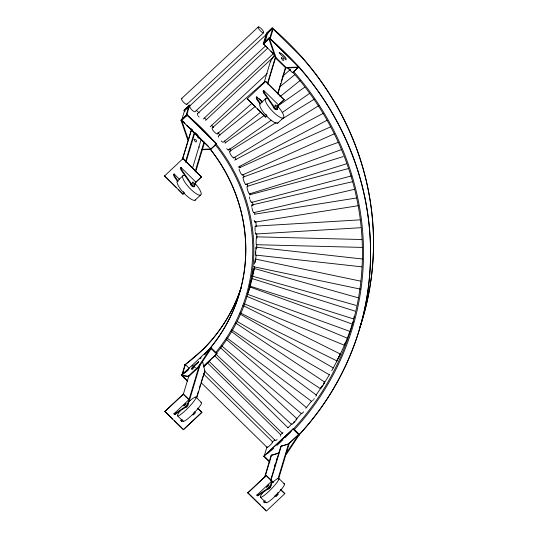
<?xml version="1.0" encoding="UTF-8"?>
<svg xmlns="http://www.w3.org/2000/svg" width="538" height="538" viewBox="0 0 538 538"><rect width="100%" height="100%" fill="white"/><g stroke="black" fill="none" stroke-linecap="round" stroke-linejoin="round"><path stroke-width="0.81" d="M256.135 249L256.128 247.191L255.281 255.019L361.792 266.841M255.389 259.477L255.416 259.06L360.44 281.098M255.839 251.952L255.584 253.748M240.13 312.881L336.835 360.877M336.801 361.072L340.332 354.038L242.914 305.476M255.146 260.822L255.288 260.056M254.259 264.091L255.416 259.06M358.274 297.83L254.151 268.462L252.618 273.97M244.185 303.782L344.051 345.127M349.101 331.105L247.399 294.219M352.525 324.172L250.029 287.003L247.352 294.4M252.033 275.96L254.151 268.462M355.04 311.139L251.892 278.502L249.511 286.008L353.459 318.893L353.775 317.945M181.494 119.873L188.219 139.45L187.755 139.88L181.03 120.304L186.054 115.475L186.518 115.939M184.171 193.135L182.981 194.252L164.507 175.859L176.464 187.594M181.797 119.766L184.447 110.929L188.858 106.813M185.993 115.677L188.999 105.643M177.735 181.649L174.386 176.834A5.252 1.432 47 0 1 173.633 174.655L174.157 174.03L179.49 179.268M173.633 174.655L174.157 174.03M182.288 159.214L191.333 130.176L194.749 132.96L185.913 162.422M182.516 159.544L191.333 130.176L193.532 132.335M201.454 177.002L182.981 158.616L201.454 177.002L195.496 182.564M180.56 168.186L181.084 167.56L195.906 182.113L194.205 186.673A2.629 0.72 47 0 1 192.846 186.276A2.629 0.72 47 0 1 190.876 184.124L181.313 170.364A5.252 1.432 47 0 1 180.56 168.186L181.084 167.56M185.449 161.972L194.292 132.503M182.981 194.252L178.26 189.356M192.49 168.3L201.057 139.725L204.48 142.509L195.644 171.978M195.18 171.521L204.016 142.052M194.413 185.987L195.24 183.236M263.412 43.39L266.424 33.356L272.241 27.922A294.521 279.787 16.7 0 1 360.07 326.835M266.828 115.959L265.637 117.069L247.164 98.683L255.537 106.901M264.171 42.684L267.178 32.65M298.294 435.726A294.521 279.787 16.7 0 0 269.229 37.956L298.852 66.847A294.521 279.787 16.7 0 1 299.471 434.327L298.254 435.464M268.052 33.766L267.117 32.845L272.241 27.922M269.76 38.211L272.652 28.581L267.588 33.302L264.696 42.939L264.232 42.482L269.289 37.754M270.224 38.675L273.116 29.039L272.181 28.124M259.921 103.841L257.05 99.718A5.252 1.432 47 0 1 256.296 97.539L256.814 96.914L262.154 102.153M256.296 97.539L256.814 96.914M197.722 408.14L201.851 412.451L183.377 429.694L164.843 411.503L183.377 394.058L189.954 400.514M264.03 82.865L270.479 61.366L274.716 54.412M284.111 99.826L265.637 81.433L284.111 99.826L278.106 105.428L276.868 109.557A2.629 0.72 47 0 1 275.51 109.16A2.629 0.72 47 0 1 273.539 107.008L263.976 93.249A5.252 1.432 47 0 1 263.223 91.07L263.748 90.445L278.57 104.997L276.868 109.557M263.223 91.07L263.748 90.445M267.44 83.699L275.564 56.618M267.655 84.083L275.759 57.062M187.486 381.16L181.461 375.242L182.469 374.199M240.903 288.314A170.257 161.743 16.7 0 1 203.142 349.37L184.473 365.215A170.257 161.743 16.7 0 0 240.957 288.112M189.221 368.348L185.341 364.542L182.49 374.213M174.043 413.709L188.878 399.714L187.641 403.843A2.629 0.397 -45.5 0 1 186.282 405.632A2.629 0.397 -45.5 0 1 184.319 407.34L174.789 413.809A5.252 0.794 -45.5 0 1 174.043 413.709L174.507 414.166A5.252 0.794 -45.5 0 0 175.254 414.267L184.783 407.797A2.629 0.397 -45.5 0 0 186.747 406.082A2.629 0.397 -45.5 0 0 188.105 404.294L189.342 400.171M174.507 414.166L174.097 413.514M265.637 117.069L266.888 115.764M183.162 394.845L188.885 375.773M277.87 92.906L280.735 83.35M281.213 81.756L285.274 68.218M277.85 94.089L285.712 67.862M180.99 420.528A5.252 0.794 -45.5 0 0 181.736 420.629L182.2 421.086A5.252 0.794 -45.5 0 1 181.454 420.985L181.05 420.333L182.234 419.23M181.454 420.985L181.05 420.333M189.026 399.66L199.517 364.697M189.255 400.904L200.237 364.293M183.377 429.694L201.905 412.249M196.76 396.782L198.428 391.207M199.383 388.026L200.58 384.045M201.057 382.451L204.864 370.87L202.483 361.206M196.74 397.945L204.864 370.87M280.648 489.546L284.831 493.655L266.303 511.1L247.769 492.909L266.303 475.464L273.472 482.505M264.104 456.379L266.888 447.118M264.864 457.125L269.437 461.355M256.962 495.088L271.798 481.093L270.56 485.215A2.629 0.397 -45.5 0 1 269.202 487.011A2.629 0.397 -45.5 0 1 267.238 488.719L257.709 495.189A5.252 0.794 -45.5 0 1 256.962 495.088L257.426 495.538A5.252 0.794 -45.5 0 0 258.173 495.639L267.702 489.17A2.629 0.397 -45.5 0 0 269.666 487.462A2.629 0.397 -45.5 0 0 271.024 485.673L272.262 481.544M257.426 495.538L257.016 494.886M264.454 477.69L271.145 455.39L278.825 452.888L278.361 453.319M264.918 477.26L271.603 454.96M247.769 492.909L266.303 475.464M274.568 465.969L275.046 464.375M276.714 458.82L276.236 460.394L276.7 459.963M263.909 501.907A5.252 0.794 -45.5 0 0 264.656 502.008L265.12 502.465A5.252 0.794 -45.5 0 1 264.373 502.364L263.97 501.712L265.153 500.609M270.728 479.876L280.843 446.338L288.523 443.837L288.987 444.287L278.496 479.257M264.373 502.364L263.97 501.712M270.789 480.945L281.3 445.908M293.822 422.727L294.299 421.153M278.038 478.78L288.523 443.837M284.831 493.655L280.587 489.748M338.214 358.732L338.92 356.378M250.748 282.04L251.892 278.502M354.011 317.205L354.293 316.317M248.697 290.473L250.029 287.003M336.983 360.46L337.245 359.841M344.804 343.715L345.174 342.867M185.428 407.569C185.422 408.658 189.194 404.556 187.567 405.316M344.233 344.959L344.488 344.428M337.218 360.144L340.298 354.226M339.74 354.872L340.332 354.038M211.017 347.649L181.461 375.242L188.152 376.21L198.314 366.728L211.017 347.649L217.036 353.56L203.377 366.526M181.925 375.699L188.616 376.667L198.778 367.178L211.481 348.106M293.479 428.598L263.923 456.197L293.479 428.598L299.498 434.509L286.794 453.588L285.597 454.704M299.034 434.058L286.33 453.13L286.794 453.588M193.021 414.576C192.086 416.52 196.814 411.765 194.978 412.592M268.529 488.679C267.594 490.622 272.322 485.861 270.486 486.695M320.836 387.79L322.282 385.739M323.251 384.374L324.212 383.009M276.196 495.626C274.286 498.349 279.861 493.212 277.897 493.971M193.276 414.247L193.593 413.89M269.101 487.986L269.451 487.616M181.676 98.488L258.334 26.913M186.861 104.372L263.519 32.791A3.941 1.076 47 0 0 260.547 28.01A3.941 1.076 47 0 0 258.711 28.756A3.941 1.076 47 0 0 263.519 32.791M188.946 105.845L183.983 110.472L184.938 111.373L184.043 110.277L189.759 104.937L186.747 114.971A178.246 169.329 16.7 0 1 211.205 138.219M189.8 105.905L266.458 34.324A3.941 1.076 47 0 0 266.27 34.54M181.03 120.304L187.036 114.702L216.686 143.807L210.681 149.416L201.925 149.739M274.703 55.206L263.23 43.558L269.229 37.956L298.879 67.062L292.504 72.684L287.164 67.438M187.036 114.702L187.231 115.28L181.689 120.451L210.768 148.999L216.686 143.807M263.425 44.136L268.966 38.958M265.51 45.932L194.985 111.783A3.941 1.076 47 0 1 191.003 108.891A3.941 1.076 47 0 1 190.163 105.892M197.547 113.673L267.46 48.393M203.344 118.979L273.257 53.699M205.59 120.371L274.279 56.241M298.422 67.492L285.685 67.963L275.49 57.956L275.954 57.526L269.229 37.956M210.163 126.827L267.198 73.572M164.453 176.054L182.981 158.616M247.11 98.878L265.637 81.433M285.685 67.963L286.149 67.532L298.879 67.062M174.386 176.834L174.85 176.403A5.252 1.432 47 0 1 174.097 174.225M181.313 170.364L181.777 169.934A5.252 1.432 47 0 1 181.024 167.755M257.05 99.718L257.514 99.288A5.252 1.432 47 0 1 256.76 97.109M263.976 93.249L264.44 92.818A5.252 1.432 47 0 1 263.687 90.64M292.504 72.684L298.045 67.506M183.25 175.482L177.708 180.654A13.134 3.591 47 0 0 183.976 193.169A13.134 3.591 47 0 0 195.617 199.551M265.913 98.367L260.372 103.538A13.134 3.591 47 0 0 266.633 116.047A13.134 3.591 47 0 0 278.281 122.435M190.876 184.124L191.34 183.693L181.777 169.934M273.539 107.008L274.003 106.571L264.44 92.818M195.449 182.543L201.515 176.807M277.615 105.744L284.172 99.624M194.998 200.264L200.539 195.086M277.655 123.141L283.196 117.97M184.413 365.41L185.361 364.562M191.972 366.317L193.155 365.215M200.022 358.806L201.225 357.676M209.295 350.359L211.104 348.664L216.666 354.125M203.445 366.257L217.036 353.56M164.843 411.503L183.317 394.253L189.894 400.709M288.059 444.267L298.442 434.61M288.395 444.2L298.664 434.617L293.102 429.163M298.294 435.639L299.498 434.509M277.225 494.536L277.581 494.227M212.275 127.883L265.214 81.218M217.312 133.901L251.972 103.35M282.853 76.127L290.412 69.463M188.831 368.786L181.521 375.047L186.498 379.929M254.972 106.679L218.489 135.953A3.941 1.029 51.3 0 0 218.314 136.154M280.379 86.295L294.71 74.802M260.405 112.395L223.27 142.187A3.941 1.029 51.3 0 1 221.205 140.956M279.948 96.712L300.143 80.512M224.965 143L264.097 115.623M278.509 105.535L304.602 87.284M228.677 149.994L271.239 120.216M282.228 112.529L309.686 93.323M229.719 151.117L276.276 122.536M282.006 119.019L314.232 99.241M233.754 157.876L318.98 105.556M234.649 160.116L323.419 113.256M238.267 167.11L327.037 120.25M239.175 167.836L330.312 126.988M242.362 175.045L334.266 133.854M243.23 177.096L338.207 142.375M245.92 184.5L341.684 149.497M247.204 186.356L343.231 156.585M249.538 193.882L346.364 163.861M280.843 446.338L287.258 444.496M271.145 455.39L277.561 453.554M249.397 194.857L348.375 168.569M251.428 202.47L351.22 175.973M251.932 204.958L352.713 181.656M253.728 212.631L354.502 189.329M254.588 214.191L356.223 198.038M255.025 222.1L358.315 205.684M194.272 366.6L192.597 367.945L191.784 369.512L193.458 368.167L194.272 366.6L195.381 367.689M360.056 219.86L255.268 226.148A3.941 0.444 86.6 0 1 255.389 226.236M255.772 234.003L360.561 227.722M202.389 149.308L211.145 148.979M256.586 236.841L361.825 239.524M256.411 244.709L362.491 247.419M256.128 247.191L362.632 259.013M269.477 461.651L264.118 456.224M253.815 266.761L360.473 289.148M252.019 276.041L356.143 305.402M246.444 296.196L347.05 338.059M239.975 314.017L333.378 367.999M237.46 321.657L329.411 374.798M235.671 323.042L324.717 382.128A3.941 0.377 -56.4 0 0 324.582 382.148M231.293 329.586L320.332 388.671M231.017 331.186L316.384 395.121M226.942 337.972L311.636 401.409A3.941 0.444 -53.2 0 0 311.791 401.395M191.797 130.626L194.749 132.96M204.48 142.509L194.689 133.471M226.148 339.283L306.546 407.71M221.656 345.806L301.414 413.688M190.667 128.77L192.51 130.438M220.304 347.481L296.868 418.672M216.148 354.374L291.488 424.421M263.23 43.558L267.379 47.633M270.937 51.13L273.311 53.457M287.541 67.425L290.507 70.337M275.954 57.526L286.149 67.532M270.479 61.366L270.944 61.816M261.455 100.956L259.249 98.79L262.188 101.931M257.332 108.656L265.698 116.874M187.231 115.28L216.31 143.821M182.678 121.037L185.052 123.37M186.834 125.112L192.167 130.351M195.133 133.263L201.064 139.086M204.622 142.577L208.179 146.074M197.466 137.076L198.663 138.259M198.939 146.8L199.403 147.251M214.608 355.719L287.938 427.703M209.074 361.321L282.403 433.305M207.527 362.935L280.264 434.334M204.379 370.884L275.321 440.528M198.314 366.728L198.778 367.178M203.499 373.93L272.652 441.819M184.897 364.993L182.005 374.63M201.535 383.049L267.117 447.421M188.152 376.21L188.616 376.667M182.12 375.726L187.681 381.186M263.923 456.197L269.941 462.108M278.866 478.504L284.42 483.965M195.946 397.125L201.501 402.585M197.661 408.342L201.851 412.451M266.243 475.659L272.82 482.115M187.641 403.843L188.105 404.294M270.56 485.215L271.024 485.673M184.319 407.34L184.783 407.797M267.238 488.719L267.702 489.17M177.493 415.82L183.054 421.281M260.412 497.199L265.974 502.653M174.789 413.809L175.254 414.267M257.709 495.189L258.173 495.639M164.904 411.308L172.678 418.934M174.467 420.696L183.438 429.499M247.83 492.714L260.385 505.034M262.174 506.796L265.765 510.32M273.116 29.039L301.744 57.21A294.521 279.787 16.7 0 1 360.016 327.037M257.514 99.288L260.856 104.103M174.85 176.403L178.199 181.219M268.771 38.386L275.49 57.956M210.297 149.362A170.257 161.743 16.7 0 1 204.722 354.481M188.623 369.693A170.257 161.743 16.7 0 1 181.461 375.242M191.051 128.75A170.257 161.743 16.7 0 1 192.86 130.418M195.227 132.678A170.257 161.743 16.7 0 1 198.119 135.549M278.092 106.726A13.134 3.591 47 0 1 282.598 118.078A13.134 3.591 47 0 1 268.684 106.732A13.134 3.591 47 0 1 268.213 98.676M275.947 109.53A1.97 0.538 47 0 1 273.862 108.192A1.97 0.538 47 0 1 273.694 106.786M266.633 115.28A1.97 0.538 47 0 1 266.317 114.897M266.061 114.52A1.97 0.538 47 0 1 265.873 114.177M277.332 109.127A2.629 0.72 47 0 1 275.967 108.73A2.629 0.72 47 0 1 274.003 106.571M194.669 186.242A2.629 0.72 47 0 1 193.31 185.845A2.629 0.72 47 0 1 191.34 183.693M195.429 183.841A13.134 3.591 47 0 1 199.934 195.193A13.134 3.591 47 0 1 186.027 183.855A13.134 3.591 47 0 1 185.556 175.791M193.283 186.451A1.97 0.538 47 0 1 191.535 185.691A1.97 0.538 47 0 1 190.775 183.808M184.326 192.772A1.97 0.538 47 0 1 183.976 192.402M183.653 192.012A1.97 0.538 47 0 1 183.397 191.636M271.414 483.366A13.134 1.991 -45.5 0 1 278.254 480.535A13.134 1.991 -45.5 0 1 264.494 495.189A13.134 1.991 -45.5 0 1 263.028 492.304M283.788 483.877A13.134 1.991 -45.5 0 1 276.451 494.873A13.134 1.991 -45.5 0 1 265.96 501.934M277.971 492.492A2.629 0.397 -45.5 0 1 277.85 492.754M277.608 493.117A2.629 0.397 -45.5 0 1 275.886 495.007M275.416 495.424A2.629 0.397 -45.5 0 1 274.649 495.996M194.689 411.738A2.629 0.397 -45.5 0 1 193.922 412.659M200.869 402.498A13.134 1.991 -45.5 0 1 193.532 413.493A13.134 1.991 -45.5 0 1 183.041 420.555M188.495 401.994A13.134 1.991 -45.5 0 1 195.254 399.297A13.134 1.991 -45.5 0 1 181.239 414.065A13.134 1.991 -45.5 0 1 180.553 410.366M324.696 382.33A3.941 0.377 -56.4 0 1 321.892 386.97A3.941 0.377 -56.4 0 1 320.52 388.059M323.425 383.466A3.941 0.377 -56.4 0 1 323.916 382.841M196.128 110.196A178.246 169.329 16.7 0 1 199.228 112.933M204.635 118.03A178.246 169.329 16.7 0 1 206.39 119.772M211.481 125.125A178.246 169.329 16.7 0 1 213.673 127.567M217.924 132.577A178.246 169.329 16.7 0 1 219.981 135.139M224.413 141.023A178.246 169.329 16.7 0 1 225.826 143.014M229.585 148.596A178.246 169.329 16.7 0 1 230.936 150.727M234.817 157.231A178.246 169.329 16.7 0 1 236.041 159.43M239.511 166.107A178.246 169.329 16.7 0 1 240.237 167.607M243.344 174.453A178.246 169.329 16.7 0 1 244.313 176.767M247.003 183.767A178.246 169.329 16.7 0 1 247.83 186.121M250.096 193.229A178.246 169.329 16.7 0 1 250.553 194.817M252.43 202.046A178.246 169.329 16.7 0 1 253.163 205.274M254.561 212.577A178.246 169.329 16.7 0 1 254.824 214.198M255.819 221.542A178.246 169.329 16.7 0 1 256.303 226.464M256.74 233.862A178.246 169.329 16.7 0 1 256.841 237.957M256.787 244.508A178.246 169.329 16.7 0 1 256.619 248.61M256.128 255.153A178.246 169.329 16.7 0 1 255.268 262.47M254.649 266.505A178.246 169.329 16.7 0 1 249.047 289.525M256.505 244.534A3.941 0.336 -88.5 0 1 256.189 239.914A3.941 0.336 -88.5 0 1 256.801 237.877M303.627 411.879A3.941 0.518 -49.6 0 1 301.603 413.076M316.203 395.733A3.941 0.444 -53.2 0 1 315.88 396.311M314.286 398.645A3.941 0.444 -53.2 0 1 313.661 399.445M313.062 400.164A3.941 0.444 -53.2 0 1 312.524 400.756M296.33 418.826A3.941 0.565 -47.1 0 1 294.885 421.617A3.941 0.565 -47.1 0 1 291.488 424.206M280.675 435.531A3.941 0.599 -45.5 0 1 280.311 436.069M277.03 439.533A3.941 0.599 -45.5 0 1 275.88 440.387M272.094 441.954A3.941 0.599 -45.5 0 1 270.258 445.087A3.941 0.599 -45.5 0 1 267.299 446.816M246.061 184.319A3.941 0.76 69.9 0 1 243.849 181.024A3.941 0.76 69.9 0 1 243.465 177.163M217.493 133.29A3.941 1.063 48.6 0 1 215.503 133.054A3.941 1.063 48.6 0 1 212.275 129.053M212.093 128.495A3.941 1.063 48.6 0 1 212.093 128.091M251.609 201.864A3.941 0.666 75.1 0 1 250.062 199.847M249.773 198.865A3.941 0.666 75.1 0 1 249.35 196.935M215.052 144.426A177.19 168.327 16.7 0 1 215.698 352.504M201.965 129.84A177.19 168.327 16.7 0 1 203.115 131.003M215.946 143.888A178.246 169.329 16.7 0 1 216.599 353.089M210.055 360.521A178.246 169.329 16.7 0 1 203.68 366.977M292.854 72.287A286.048 271.737 16.7 0 1 292.901 429.573M291.192 431.402A286.048 271.737 16.7 0 1 284.77 437.972M282.975 439.728A286.048 271.737 16.7 0 1 276.862 445.471M273.734 448.275A286.048 271.737 16.7 0 1 267.352 453.729M353.251 321.448A286.048 271.737 16.7 0 1 338.341 358.227M337.602 359.7A286.048 271.737 16.7 0 1 331.724 370.662M329.646 374.26A286.048 271.737 16.7 0 1 323.97 383.446M321.697 386.916A286.048 271.737 16.7 0 1 316.008 395.08M311.522 401.079A286.048 271.737 16.7 0 1 305.799 408.255M301.482 413.345A286.048 271.737 16.7 0 1 295.913 419.546M291.899 423.783A286.048 271.737 16.7 0 1 287.776 427.939M282.948 432.592A286.048 271.737 16.7 0 1 280.486 434.872M274.844 439.902A286.048 271.737 16.7 0 1 272.295 442.081M293.708 71.688A287.104 272.739 16.7 0 1 294.32 429.606M215.873 156.538A170.257 161.743 16.7 0 1 204.783 354.286M210.358 149.161A170.257 161.743 16.7 0 1 215.388 155.859M233.936 157.264A3.941 0.941 58.5 0 1 231.959 156.457A3.941 0.941 58.5 0 1 229.538 151.723M230.022 151.151A3.941 0.941 58.5 0 1 230.446 151.413M199.08 117.042A3.941 1.076 47 0 1 198.441 116.269M197.923 115.515A3.941 1.076 47 0 1 197.554 114.836M197.365 114.278A3.941 1.076 47 0 1 197.359 113.881M253.849 212.449A3.941 0.632 77 0 1 252.013 207.984M251.858 207.043A3.941 0.632 77 0 1 251.804 205.133M252.12 205.039A3.941 0.632 77 0 1 252.356 205.375M218.482 137.136A3.941 1.029 51.3 0 1 218.307 136.558M255.207 221.488A3.941 0.558 81 0 1 254.245 220.311M249.726 193.27A3.941 0.713 72.8 0 1 247.85 190.815A3.941 0.713 72.8 0 1 247.419 186.424M228.858 149.389A3.941 0.982 55 0 1 226.747 148.67M255.873 233.828A3.941 0.444 86.6 0 1 255.274 232.187M255.167 231.253A3.941 0.444 86.6 0 1 255.086 226.754M187.042 103.76A3.941 1.076 47 0 1 183.552 102.24A3.941 1.076 47 0 1 182.039 98.474M242.544 174.433A3.941 0.827 65.9 0 1 241.105 173.835A3.941 0.827 65.9 0 1 239.08 169.073M194.124 139.308C195.825 145.213 198.771 139.53 194.124 139.308M281.401 57.822C283.102 63.726 286.041 58.043 281.401 57.822M279.222 52.637C280.695 55.461 284.387 56.934 285.994 59.953C287.736 58.629 281.3 52.737 279.222 52.637M191.414 368.665L197.681 363.237L198.757 361.597L194.864 364.663L191.414 368.665M183.572 405.753C185.583 405.713 188.132 400.447 183.572 405.753M266.492 487.132C268.502 487.092 271.051 481.826 266.492 487.132M181.575 120.546L181.091 120.108L181.562 120.566M275.295 105.892A1.97 0.538 47 0 0 277.702 107.909A1.97 0.538 47 0 0 276.216 105.522A1.97 0.538 47 0 0 275.295 105.892M192.631 183.014A1.97 0.538 47 0 0 195.038 185.032A1.97 0.538 47 0 0 193.552 182.638A1.97 0.538 47 0 0 192.631 183.014"/></g></svg>
